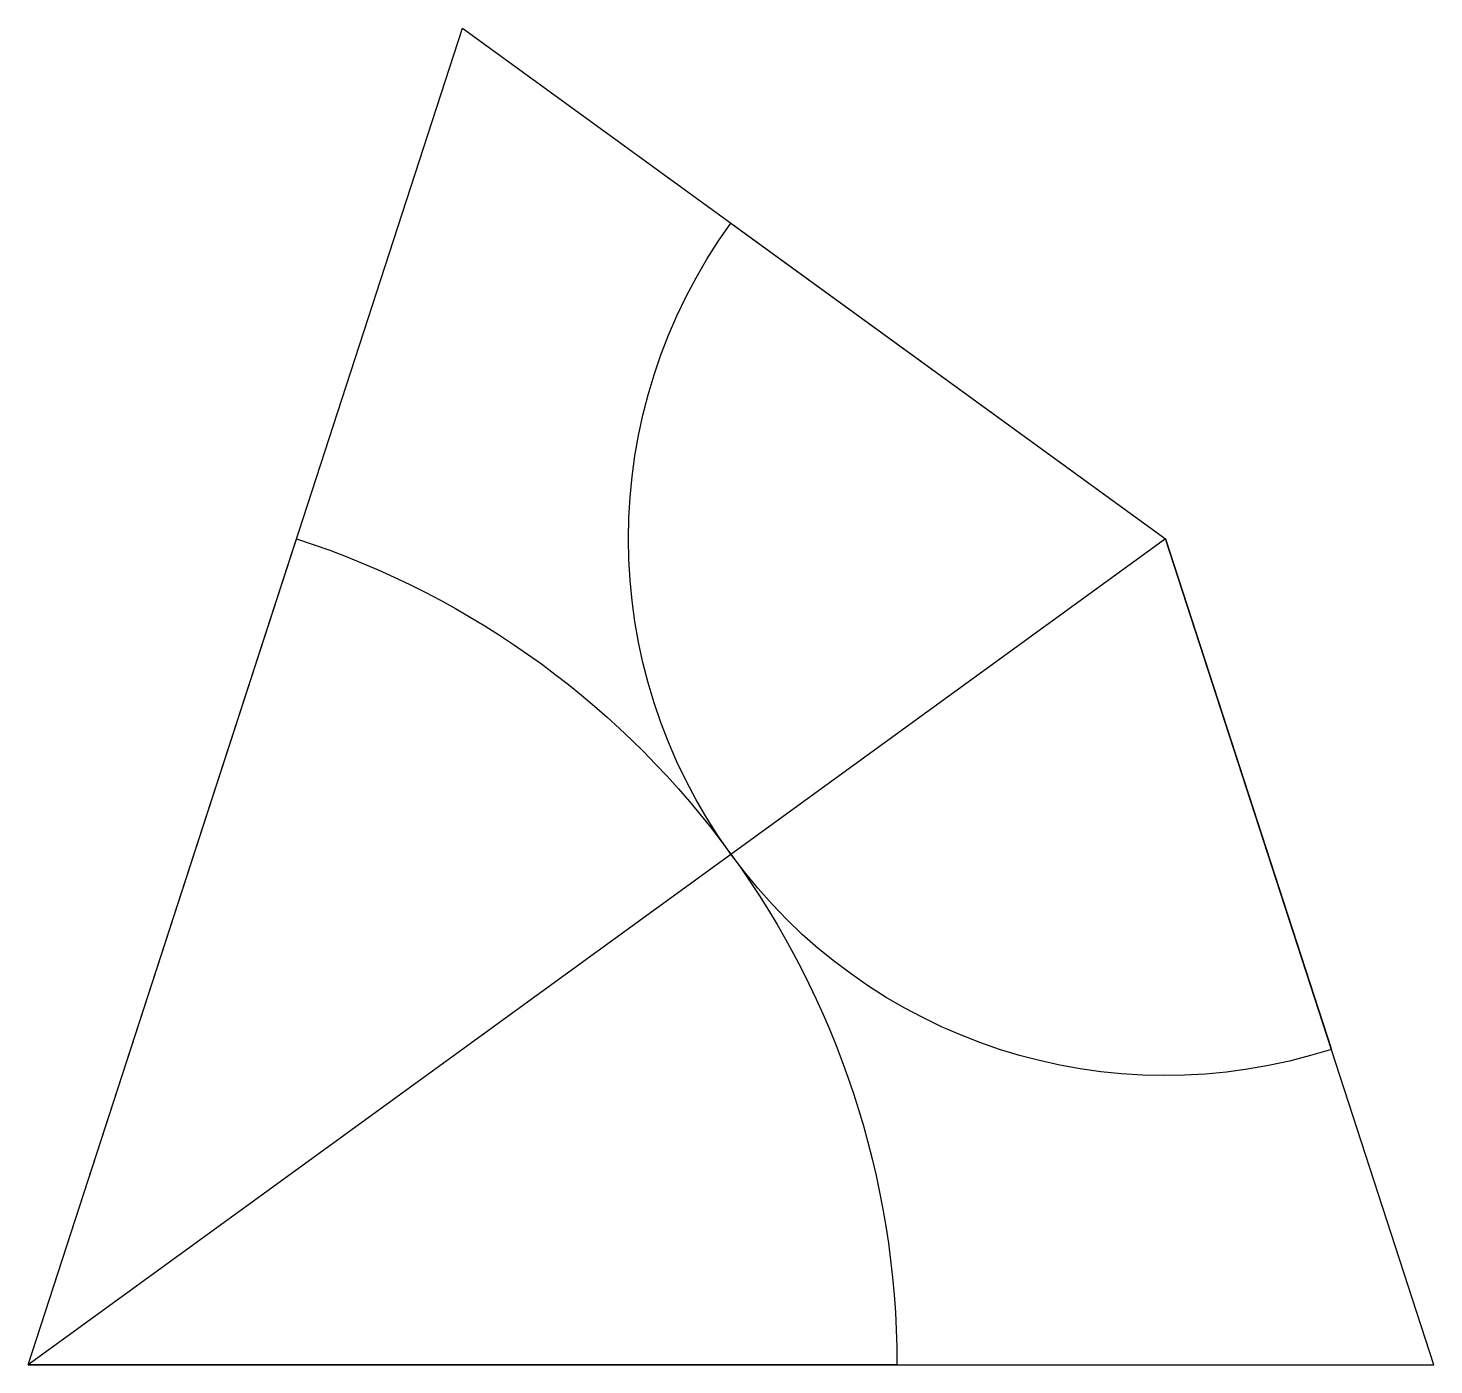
# Model space of a CAD drawing. Header units: millimetres. Extents: x -0.5 to 1.12, y -1.54 to 0.
import ezdxf

# ---------------------------------------------------------------- set-up
doc = ezdxf.new("R2010")
doc.units = ezdxf.units.MM
doc.layers.get('0').update_dxf_attribs({"linetype": 'CONTINUOUS'})

msp = doc.modelspace()

# ---------------------------------------------------------------- linework, layer by layer
for p, q in [((-0.5, -1.5388), (0, 0)), ((0, 0), (0.809, -0.5878))]:
    msp.add_line(p, q)
for points in [[(1, -1.1756, -0.726543), (0.309, -0.2245), (0.809, -0.5878)], [(-0.191, -0.5878, -0.32492), (0.5, -1.5388), (-0.5, -1.5388)]]:
    msp.add_lwpolyline(points, format="xyb", close=True)
msp.add_lwpolyline([(1.118, -1.5388), (0.809, -0.5878), (-0.5, -1.5388)], close=True)

doc.saveas('drawing.dxf')
